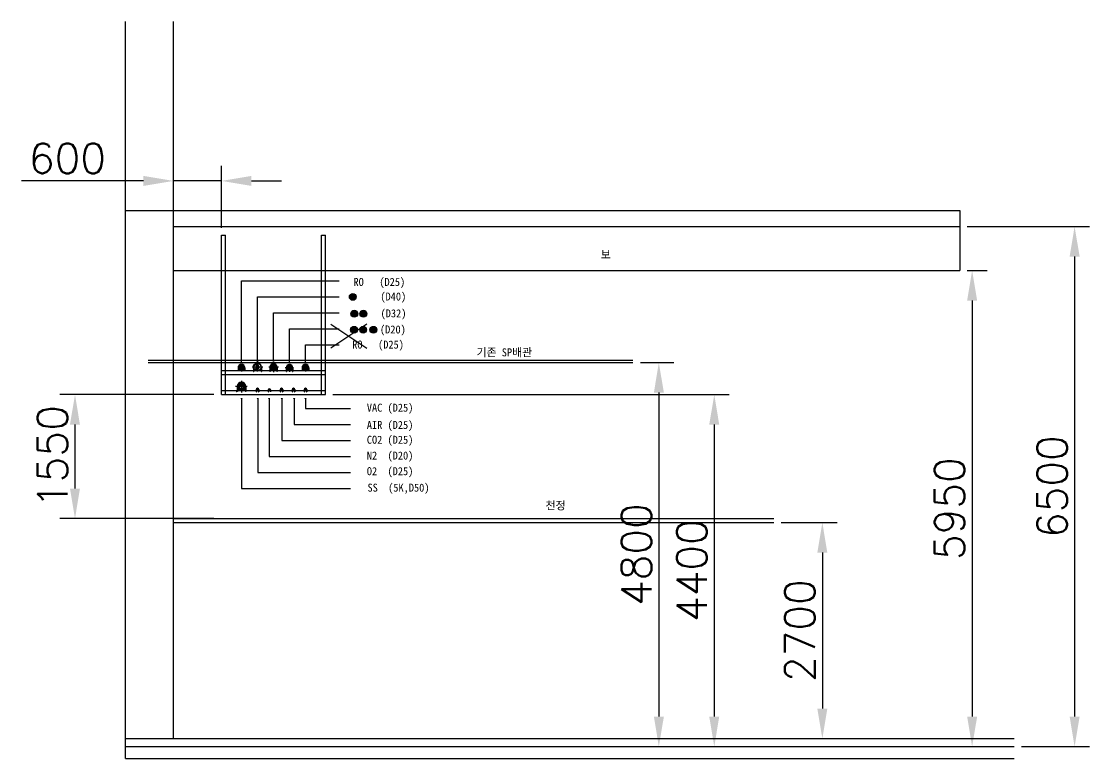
# Model space of a CAD drawing. Header units: millimetres. Extents: x 98929 to 11941380, y 952 to 54154.
# Drawn here: x 204513 to 217866, y 14629 to 23843 of the extents above; entities that cross this region are included whole.
import ezdxf
from ezdxf.enums import TextEntityAlignment as Align

# ---------------------------------------------------------------- set-up
doc = ezdxf.new("R2010")
doc.units = ezdxf.units.MM
doc.layers.add('5TXT', color=7, linetype='Continuous')
doc.layers.add('RD옥탑지붕', color=3, linetype='Continuous')
doc.styles.get("Standard").update_dxf_attribs({"font": 'simple.shx', "bigfont": 'whgtxt.shx'})
doc.styles.add('돋움체', font='')
doc.styles.get('돋움체').set_extended_font_data('DotumChe')
doc.dimstyles.new('ISO-25', dxfattribs={"dimtxt": 2.5, "dimasz": 2.5, "dimexe": 1.25, "dimexo": 0.625, "dimtad": 1, "dimdsep": 46, "dimtxsty": 'Standard', "dimcen": 2.5, "dimadec": 0, "dimazin": 0, "dimtfac": 1, "dimtmove": 0, "dimatfit": 3, "dimfxl": 1, "dimarcsym": 0})

# ---------------------------------------------------------------- blocks, each defined once
blk = doc.blocks.new('*D67')
at = {"layer": 'Defpoints', "color": 0, "linetype": 'Continuous', "lineweight": 35}
for p in [(212157, 19578), (212157, 14779), (212481, 14779)]:
    blk.add_point(p, dxfattribs=at)
at = {"layer": 'RD옥탑지붕', "color": 0, "linetype": 'Continuous', "lineweight": -2}
for p, q in [((212250, 19578), (212669, 19578)), ((212481, 19203), (212481, 15154)), ((212250, 14779), (212669, 14779))]:
    blk.add_line(p, q, dxfattribs=at)
at = {"layer": 'RD옥탑지붕', "color": 0, "linetype": 'Continuous', "lineweight": 35}
for points in [[(212419, 19203), (212544, 19203), (212481, 19578)], [(212419, 15154), (212544, 15154), (212481, 14779)]]:
    blk.add_solid(points, dxfattribs=at)
at = {"layer": 'RD옥탑지붕', "color": 0, "linetype": 'Continuous', "lineweight": -3, "insert": (212200, 17179), "char_height": 375, "attachment_point": 5, "rotation": 90}
blk.add_mtext('4800', dxfattribs=at)
blk = doc.blocks.new('*D68')
at = {"layer": 'Defpoints', "color": 0, "linetype": 'Continuous', "lineweight": 35}
for p in [(208314, 19178), (212889, 14779), (213174, 14779)]:
    blk.add_point(p, dxfattribs=at)
at = {"layer": 'RD옥탑지붕', "color": 0, "linetype": 'Continuous', "lineweight": -2}
for p, q in [((208408, 19178), (213361, 19178)), ((213174, 18803), (213174, 15154)), ((212983, 14779), (213361, 14779))]:
    blk.add_line(p, q, dxfattribs=at)
at = {"layer": 'RD옥탑지붕', "color": 0, "linetype": 'Continuous', "lineweight": 35}
for points in [[(213111, 18803), (213236, 18803), (213174, 19178)], [(213111, 15154), (213236, 15154), (213174, 14779)]]:
    blk.add_solid(points, dxfattribs=at)
at = {"layer": 'RD옥탑지붕', "color": 0, "linetype": 'Continuous', "lineweight": -3, "insert": (212893, 16979), "char_height": 375, "attachment_point": 5, "rotation": 90}
blk.add_mtext('4400', dxfattribs=at)
blk = doc.blocks.new('*D69')
at = {"layer": 'Defpoints', "color": 0, "linetype": 'Continuous', "lineweight": 35}
for p in [(213918, 17579), (213918, 14879), (214525, 14879)]:
    blk.add_point(p, dxfattribs=at)
at = {"layer": 'RD옥탑지붕', "color": 0, "linetype": 'Continuous', "lineweight": -2}
for p, q in [((214011, 17579), (214712, 17579)), ((214525, 17204), (214525, 15254)), ((214011, 14879), (214712, 14879))]:
    blk.add_line(p, q, dxfattribs=at)
at = {"layer": 'RD옥탑지붕', "color": 0, "linetype": 'Continuous', "lineweight": 35}
for points in [[(214462, 17204), (214587, 17204), (214525, 17579)], [(214462, 15254), (214587, 15254), (214525, 14879)]]:
    blk.add_solid(points, dxfattribs=at)
at = {"layer": 'RD옥탑지붕', "color": 0, "linetype": 'Continuous', "lineweight": -3, "insert": (214244, 16229), "char_height": 375, "attachment_point": 5, "rotation": 90}
blk.add_mtext('2700', dxfattribs=at)
blk = doc.blocks.new('*D70')
at = {"layer": 'Defpoints', "color": 0, "linetype": 'Continuous', "lineweight": 35}
for p in [(207014, 19178), (205183, 17629), (207014, 17629)]:
    blk.add_point(p, dxfattribs=at)
at = {"layer": 'RD옥탑지붕', "color": 0, "linetype": 'Continuous', "lineweight": -2}
for p, q in [((206920, 19178), (204995, 19178)), ((205183, 18803), (205183, 18004)), ((206920, 17629), (204995, 17629))]:
    blk.add_line(p, q, dxfattribs=at)
at = {"layer": 'RD옥탑지붕', "color": 0, "linetype": 'Continuous', "lineweight": 35}
for points in [[(205120, 18803), (205245, 18803), (205183, 19178)], [(205120, 18004), (205245, 18004), (205183, 17629)]]:
    blk.add_solid(points, dxfattribs=at)
at = {"layer": 'RD옥탑지붕', "color": 0, "linetype": 'Continuous', "lineweight": -3, "insert": (204902, 18404), "char_height": 375, "attachment_point": 5, "rotation": 90}
blk.add_mtext('1550', dxfattribs=at)
blk = doc.blocks.new('*D71')
at = {"layer": 'Defpoints', "color": 0, "linetype": 'Continuous', "lineweight": 35}
for p in [(206414, 21849), (206414, 21170), (207014, 21170)]:
    blk.add_point(p, dxfattribs=at)
at = {"layer": 'RD옥탑지붕', "color": 0, "linetype": 'Continuous', "lineweight": -2}
for p, q in [((206414, 21263), (206414, 22037)), ((207014, 21263), (207014, 22037)), ((206039, 21849), (204513, 21849)), ((207014, 21849), (206414, 21849)), ((207389, 21849), (207764, 21849))]:
    blk.add_line(p, q, dxfattribs=at)
at = {"layer": 'RD옥탑지붕', "color": 0, "linetype": 'Continuous', "lineweight": 35}
for points in [[(206039, 21912), (206039, 21787), (206414, 21849)], [(207389, 21912), (207389, 21787), (207014, 21849)]]:
    blk.add_solid(points, dxfattribs=at)
at = {"layer": 'RD옥탑지붕', "color": 0, "linetype": 'Continuous', "lineweight": -3, "insert": (205088, 22131), "char_height": 375, "attachment_point": 5}
blk.add_mtext('600', dxfattribs=at)
blk = doc.blocks.new('*D72')
at = {"layer": 'Defpoints', "color": 0, "linetype": 'Continuous', "lineweight": 35}
for p in [(216243, 20729), (216243, 14779), (216397, 14779)]:
    blk.add_point(p, dxfattribs=at)
at = {"layer": 'RD옥탑지붕', "color": 0, "linetype": 'Continuous', "lineweight": -2}
for p, q in [((216337, 20729), (216585, 20729)), ((216397, 20354), (216397, 15154)), ((216337, 14779), (216585, 14779))]:
    blk.add_line(p, q, dxfattribs=at)
at = {"layer": 'RD옥탑지붕', "color": 0, "linetype": 'Continuous', "lineweight": 35}
for points in [[(216335, 20354), (216460, 20354), (216397, 20729)], [(216335, 15154), (216460, 15154), (216397, 14779)]]:
    blk.add_solid(points, dxfattribs=at)
at = {"layer": 'RD옥탑지붕', "color": 0, "linetype": 'Continuous', "lineweight": -3, "insert": (216116, 17754), "char_height": 375, "attachment_point": 5, "rotation": 90}
blk.add_mtext('5950', dxfattribs=at)
blk = doc.blocks.new('*D73')
at = {"layer": 'Defpoints', "color": 0, "linetype": 'Continuous', "lineweight": 35}
for p in [(216243, 21279), (216921, 14779), (217678, 14779)]:
    blk.add_point(p, dxfattribs=at)
at = {"layer": 'RD옥탑지붕', "color": 0, "linetype": 'Continuous', "lineweight": -2}
for p, q in [((216337, 21279), (217866, 21279)), ((217678, 20904), (217678, 15154)), ((217015, 14779), (217866, 14779))]:
    blk.add_line(p, q, dxfattribs=at)
at = {"layer": 'RD옥탑지붕', "color": 0, "linetype": 'Continuous', "lineweight": 35}
for points in [[(217616, 20904), (217741, 20904), (217678, 21279)], [(217616, 15154), (217741, 15154), (217678, 14779)]]:
    blk.add_solid(points, dxfattribs=at)
at = {"layer": 'RD옥탑지붕', "color": 0, "linetype": 'Continuous', "lineweight": -3, "insert": (217397, 18029), "char_height": 375, "attachment_point": 5, "rotation": 90}
blk.add_mtext('6500', dxfattribs=at)

msp = doc.modelspace()

# ---------------------------------------------------------------- hatches: boundary and pattern name
at = {"layer": 'RD옥탑지붕', "linetype": 'Continuous', "lineweight": -3}
h = msp.add_hatch(color=5, dxfattribs=at)
edge = h.paths.add_edge_path()
edge.add_arc((208655.8, 20400.3), 42.8, 0, 360)
h = msp.add_hatch(color=1, dxfattribs=at)
edge = h.paths.add_edge_path()
edge.add_arc((208674.1, 20189.8), 42.8, 0, 360)
h = msp.add_hatch(color=1, dxfattribs=at)
edge = h.paths.add_edge_path()
edge.add_arc((208787.7, 20189.8), 42.8, 0, 360)
h = msp.add_hatch(color=2, dxfattribs=at)
edge = h.paths.add_edge_path()
edge.add_arc((208671.5, 19988.5), 42.8, 0, 360)
h = msp.add_hatch(color=2, dxfattribs=at)
edge = h.paths.add_edge_path()
edge.add_arc((208785.1, 19988.5), 42.8, 0, 360)
h = msp.add_hatch(color=2, dxfattribs=at)
edge = h.paths.add_edge_path()
edge.add_arc((208913, 19988.5), 42.8, 0, 360)
h = msp.add_hatch(color=4, dxfattribs=at)
edge = h.paths.add_edge_path()
edge.add_arc((207264.2, 19515.9), 37.5, 0, 360)
edge = h.paths.add_edge_path(flags=16)
edge.add_arc((207264.2, 19515.9), 12.5, 0, 360)
for points in [[(207266.8, 19578.4), (207263.8, 19568.8), (207260.9, 19578.4)], [(207467.5, 19597.1), (207464.5, 19587.5), (207461.6, 19597.1)], [(207667, 19603.5), (207664, 19593.9), (207661.1, 19603.5)], [(207667.2, 19584.6), (207664.2, 19575), (207661.3, 19584.6)], [(207867.5, 19578.4), (207864.5, 19568.8), (207861.6, 19578.4)], [(207262.6, 19123.9), (207265.6, 19133.5), (207268.5, 19123.9)], [(207463.9, 19123.9), (207466.9, 19133.5), (207469.8, 19123.9)], [(207605.3, 19123.9), (207608.3, 19133.5), (207611.2, 19123.9)], [(207765.6, 19123.9), (207768.6, 19133.5), (207771.5, 19123.9)], [(207919.2, 19123.9), (207922.2, 19133.5), (207925.2, 19123.9)], [(208062, 19123.9), (208065, 19133.5), (208067.9, 19123.9)]]:
    msp.add_hatch(color=1, dxfattribs=at).paths.add_polyline_path(points)
h = msp.add_hatch(color=5, dxfattribs=at)
h.set_gradient(color1=(0, 0, 255), color2=(5, 5, 255), one_color=1, tint=0.51, name='INVSPHERICAL')
edge = h.paths.add_edge_path()
edge.add_arc((207444.2, 19523.4), 45, 0, 360)
edge = h.paths.add_edge_path(flags=16)
edge.add_arc((207444.2, 19523.4), 20, 0, 360)
h = msp.add_hatch(color=1, dxfattribs=at)
edge = h.paths.add_edge_path()
edge.add_arc((207664.2, 19519.4), 41, 0, 360)
edge = h.paths.add_edge_path(flags=16)
edge.add_arc((207664.2, 19519.4), 16, 0, 360)
h = msp.add_hatch(color=2, dxfattribs=at)
edge = h.paths.add_edge_path()
edge.add_arc((207864.2, 19513.4), 35, 0, 360)
edge = h.paths.add_edge_path(flags=16)
edge.add_arc((207864.2, 19513.4), 10, 0, 360)
h = msp.add_hatch(color=4, dxfattribs=at)
edge = h.paths.add_edge_path()
edge.add_arc((208064.3, 19515.9), 37.5, 0, 360)
edge = h.paths.add_edge_path(flags=16)
edge.add_arc((208064.3, 19515.9), 12.5, 0, 360)
h = msp.add_hatch(color=3, dxfattribs=at)
edge = h.paths.add_edge_path()
edge.add_arc((207264.1, 19278.4), 50, 0, 360)
edge = h.paths.add_edge_path(flags=16)
edge.add_arc((207264.1, 19278.4), 25, 0, 360)

# ---------------------------------------------------------------- linework, layer by layer
at = {"layer": '5TXT', "color": 7}
for centre in [(208655.8, 20400.3), (208674.1, 20189.8), (208787.7, 20189.8), (208671.5, 19988.5), (208785.1, 19988.5), (208913, 19988.5)]:
    msp.add_circle(centre, 42.8, dxfattribs=at)
at = {"layer": 'RD옥탑지붕', "color": 7, "linetype": 'Continuous', "lineweight": -3}
for p, q in [((205814.4, 14628.8), (205814.4, 23843.3)), ((206414.4, 14878.8), (206414.4, 23843.3)), ((205814.4, 21478.8), (216243.5, 21478.8)), ((216243.5, 21478.8), (216243.5, 20728.8)), ((206414.4, 21278.8), (216243.5, 21278.8)), ((207014.1, 19178.4), (207014.1, 21169.7)), ((207014.1, 21169.7), (207064.1, 21169.7)), ((207064.1, 19178.4), (207064.1, 21169.7)), ((208264.1, 19178.4), (208264.1, 21169.7)), ((208264.1, 21169.7), (208314.1, 21169.7)), ((208314.1, 19178.4), (208314.1, 21169.7)), ((206414.4, 20728.8), (216243.5, 20728.8)), ((206098.1, 19610.4), (212156.7, 19610.4)), ((206098.1, 19578.4), (212156.7, 19578.4)), ((207310.7, 19515.9), (207216.6, 19515.9)), ((207221.1, 19515), (207221.1, 19470.4)), ((207224.1, 19515), (207224.1, 19470.4)), ((207260.9, 19578.4), (207266.8, 19578.4)), ((207263.8, 19568.8), (207260.9, 19578.4)), ((207266.8, 19578.4), (207263.8, 19568.8)), ((207264.1, 19560.8), (207264.1, 19469.1)), ((207304.1, 19515), (207304.1, 19470.4)), ((207307.1, 19515), (207307.1, 19470.4)), ((207529, 19523.4), (207404.4, 19523.4)), ((207414.7, 19524.5), (207414.7, 19468.4)), ((207417.7, 19524.5), (207417.7, 19468.4)), ((207461.6, 19597.1), (207467.5, 19597.1)), ((207464.5, 19587.5), (207461.6, 19597.1)), ((207464.2, 19465.7), (207464.2, 19580.3)), ((207467.5, 19597.1), (207464.5, 19587.5)), ((207510.7, 19524.5), (207510.7, 19468.2)), ((207513.7, 19524.5), (207513.7, 19468.2)), ((207728.8, 19519.4), (207607.1, 19519.4)), ((207619.8, 19522.5), (207619.8, 19467.9)), ((207621.8, 19522.6), (207621.8, 19467.9)), ((207661.1, 19603.5), (207667, 19603.5)), ((207664, 19593.9), (207661.1, 19603.5)), ((207661.3, 19584.6), (207667.2, 19584.6)), ((207664.2, 19575), (207661.3, 19584.6)), ((207667, 19603.5), (207664, 19593.9)), ((207667.2, 19584.6), (207664.2, 19575)), ((207664.2, 19580.2), (207664.2, 19458.5)), ((207706.7, 19522.6), (207706.7, 19467.9)), ((207708.7, 19522.6), (207708.7, 19467.9)), ((207914.1, 19513.4), (207811.3, 19513.4)), ((207823.4, 19513.4), (207823.4, 19466.4)), ((207826.4, 19513.4), (207826.4, 19466.4)), ((207861.6, 19578.4), (207867.5, 19578.4)), ((207864.5, 19568.8), (207861.6, 19578.4)), ((207864.2, 19564.8), (207864.2, 19461.9)), ((207867.5, 19578.4), (207864.5, 19568.8)), ((207902.1, 19513.4), (207902.1, 19466.4)), ((207905.1, 19513.4), (207905.1, 19466.4)), ((208110.8, 19515.9), (208016.7, 19515.9)), ((208021.2, 19515), (208021.2, 19470.4)), ((208024.2, 19515), (208024.2, 19470.4)), ((208064.2, 19560.8), (208064.2, 19469.1)), ((208104.2, 19515), (208104.2, 19470.4)), ((208107.2, 19515), (208107.2, 19470.4)), ((207014.1, 19478.4), (208314.1, 19478.4)), ((207014.1, 19428.4), (208314.1, 19428.4)), ((207220.5, 19478.4), (207224.9, 19478.4)), ((207220.5, 19478.4), (207220.5, 19476.6)), ((207224.9, 19476.6), (207220.5, 19476.6)), ((207221.1, 19478.4), (207224.1, 19478.4)), ((207221.1, 19476.4), (207224.1, 19476.4)), ((207221.1, 19474.4), (207224.1, 19474.4)), ((207221.1, 19472.4), (207224.1, 19472.4)), ((207221.1, 19470.4), (207224.1, 19470.4)), ((207224.9, 19478.4), (207224.9, 19476.6)), ((207303.5, 19478.4), (207307.9, 19478.4)), ((207303.5, 19478.4), (207303.5, 19476.6)), ((207307.9, 19476.6), (207303.5, 19476.6)), ((207304.1, 19478.4), (207307.1, 19478.4)), ((207304.1, 19478.4), (207307.1, 19478.4)), ((207304.1, 19476.4), (207307.1, 19476.4)), ((207304.1, 19476.4), (207307.1, 19476.4)), ((207304.1, 19474.4), (207307.1, 19474.4)), ((207304.1, 19472.4), (207307.1, 19472.4)), ((207304.1, 19470.4), (207307.1, 19470.4)), ((207307.9, 19478.4), (207307.9, 19476.6)), ((207414.3, 19478.4), (207413.9, 19478)), ((207413.9, 19478), (207413.9, 19476.2)), ((207413.9, 19476.2), (207414.4, 19475.9)), ((207414.3, 19478.4), (207418.3, 19478.4)), ((207418.3, 19475.9), (207414.4, 19475.9)), ((207414.7, 19478.4), (207417.7, 19478.4)), ((207414.7, 19474.4), (207417.7, 19474.4)), ((207414.7, 19472.4), (207417.7, 19472.4)), ((207414.7, 19470.4), (207417.7, 19470.4)), ((207414.7, 19470.4), (207417.7, 19470.4)), ((207414.7, 19468.4), (207417.7, 19468.4)), ((207418.3, 19478.4), (207418.7, 19478)), ((207418.3, 19475.9), (207418.7, 19476.2)), ((207418.7, 19478), (207418.7, 19476.2)), ((207510.3, 19478.4), (207509.9, 19478)), ((207509.9, 19478), (207509.9, 19476.2)), ((207509.9, 19476.2), (207510.4, 19475.9)), ((207510.3, 19478.4), (207514.3, 19478.4)), ((207514.3, 19475.9), (207510.4, 19475.9)), ((207510.7, 19475.6), (207513.7, 19475.6)), ((207510.7, 19474.2), (207513.7, 19474.2)), ((207510.7, 19472.2), (207513.7, 19472.2)), ((207510.7, 19470.2), (207513.7, 19470.2)), ((207510.7, 19468.2), (207513.7, 19468.2)), ((207514.3, 19478.4), (207514.7, 19478)), ((207514.3, 19475.9), (207514.7, 19476.2)), ((207514.7, 19478), (207514.7, 19476.2)), ((207618.7, 19478.4), (207618.3, 19478)), ((207618.3, 19478), (207618.3, 19476.2)), ((207618.3, 19476.2), (207618.8, 19475.9)), ((207622.6, 19475.9), (207618.8, 19475.9)), ((207621.8, 19473.9), (207619.8, 19473.9)), ((207621.8, 19471.9), (207619.8, 19471.9)), ((207621.8, 19469.9), (207619.8, 19469.9)), ((207621.8, 19467.9), (207619.8, 19467.9)), ((207622.6, 19475.9), (207623, 19476.2)), ((207622.7, 19478.4), (207623, 19478)), ((207623, 19478), (207623, 19476.2)), ((207705.7, 19478.4), (207705.3, 19478)), ((207705.3, 19478), (207705.3, 19476.2)), ((207705.3, 19476.2), (207705.8, 19475.9)), ((207709.6, 19475.9), (207705.8, 19475.9)), ((207708.7, 19473.9), (207706.7, 19473.9)), ((207708.7, 19471.9), (207706.7, 19471.9)), ((207708.7, 19469.9), (207706.7, 19469.9)), ((207708.7, 19467.9), (207706.7, 19467.9)), ((207709.6, 19475.9), (207710, 19476.2)), ((207709.7, 19478.4), (207710, 19478)), ((207710, 19478), (207710, 19476.2)), ((207822.9, 19478.4), (207822.9, 19476.6)), ((207827.3, 19476.6), (207822.9, 19476.6)), ((207823.4, 19478.4), (207826.4, 19478.4)), ((207823.4, 19475.4), (207826.4, 19475.4)), ((207823.4, 19472.4), (207826.4, 19472.4)), ((207823.4, 19469.4), (207826.4, 19469.4)), ((207823.4, 19466.4), (207826.4, 19466.4)), ((207827.3, 19478.4), (207827.3, 19476.6)), ((207901.4, 19478.4), (207901.4, 19476.6)), ((207905.8, 19476.6), (207901.4, 19476.6)), ((207902.1, 19478.4), (207905.1, 19478.4)), ((207902.1, 19475.4), (207905.1, 19475.4)), ((207902.1, 19472.4), (207905.1, 19472.4)), ((207902.1, 19469.4), (207905.1, 19469.4)), ((207902.1, 19466.4), (207905.1, 19466.4)), ((207905.8, 19478.4), (207905.8, 19476.6)), ((208020.6, 19478.4), (208025, 19478.4)), ((208020.6, 19478.4), (208020.6, 19476.6)), ((208025, 19476.6), (208020.6, 19476.6)), ((208021.2, 19478.4), (208024.2, 19478.4)), ((208021.2, 19476.4), (208024.2, 19476.4)), ((208021.2, 19474.4), (208024.2, 19474.4)), ((208021.2, 19472.4), (208024.2, 19472.4)), ((208021.2, 19470.4), (208024.2, 19470.4)), ((208025, 19478.4), (208025, 19476.6)), ((208103.6, 19478.4), (208108, 19478.4)), ((208103.6, 19478.4), (208103.6, 19476.6)), ((208108, 19476.6), (208103.6, 19476.6)), ((208104.2, 19478.4), (208107.2, 19478.4)), ((208104.2, 19478.4), (208107.2, 19478.4)), ((208104.2, 19476.4), (208107.2, 19476.4)), ((208104.2, 19476.4), (208107.2, 19476.4)), ((208104.2, 19474.4), (208107.2, 19474.4)), ((208104.2, 19472.4), (208107.2, 19472.4)), ((208104.2, 19470.4), (208107.2, 19470.4)), ((208108, 19478.4), (208108, 19476.6)), ((207333.9, 19278.4), (207188.5, 19278.4)), ((207209.6, 19279.2), (207209.6, 19215.9)), ((207212.6, 19279.2), (207212.6, 19215.9)), ((207264.1, 19351.1), (207264.1, 19205.6)), ((207315.6, 19279.2), (207315.6, 19215.9)), ((207318.6, 19279.2), (207318.6, 19215.9)), ((207445.6, 19240.9), (207481.4, 19240.9)), ((207447.1, 19240.7), (207447.1, 19215.1)), ((207450.1, 19240.7), (207450.1, 19215.1)), ((207464.1, 19223), (207464.1, 19258.8)), ((207478.1, 19240.7), (207478.1, 19215.1)), ((207481.1, 19240.7), (207481.1, 19215.1)), ((207595.6, 19238.4), (207631.4, 19238.4)), ((207599.6, 19237.5), (207599.6, 19215.1)), ((207602.6, 19237.5), (207602.6, 19215.1)), ((207614.1, 19220.5), (207614.1, 19256.3)), ((207625.6, 19237.5), (207625.6, 19215.1)), ((207628.6, 19237.5), (207628.6, 19215.1)), ((207745.6, 19240.9), (207781.4, 19240.9)), ((207747.1, 19240.7), (207747.1, 19215.1)), ((207750.1, 19240.7), (207750.1, 19215.1)), ((207764.1, 19223), (207764.1, 19258.8)), ((207778.1, 19240.7), (207778.1, 19215.1)), ((207781.1, 19240.7), (207781.1, 19215.1)), ((207895.6, 19240.9), (207931.4, 19240.9)), ((207897.1, 19240.7), (207897.1, 19215.1)), ((207900.1, 19240.7), (207900.1, 19215.1)), ((207914.1, 19223), (207914.1, 19258.8)), ((207928.1, 19240.7), (207928.1, 19215.1)), ((207931.1, 19240.7), (207931.1, 19215.1)), ((208045.6, 19240.9), (208081.4, 19240.9)), ((208047.1, 19240.7), (208047.1, 19215.1)), ((208050.1, 19240.7), (208050.1, 19215.1)), ((208064.1, 19223), (208064.1, 19258.8)), ((208078.1, 19240.7), (208078.1, 19215.1)), ((208081.1, 19240.7), (208081.1, 19215.1)), ((207014.1, 19228.4), (208314.1, 19228.4)), ((207014.1, 19178.4), (208314.1, 19178.4)), ((207202, 19216.6), (207201.7, 19216.2)), ((207201.7, 19216.2), (207201.7, 19214.4)), ((207201.7, 19214.4), (207202.1, 19214.1)), ((207202, 19216.6), (207206, 19216.6)), ((207206, 19214.1), (207202.1, 19214.1)), ((207206, 19216.6), (207206.4, 19216.2)), ((207206, 19214.1), (207206.4, 19214.5)), ((207206.4, 19216.2), (207206.4, 19214.5)), ((207209.1, 19228.4), (207208.8, 19228)), ((207208.8, 19228), (207208.8, 19226.2)), ((207208.8, 19226.2), (207209.2, 19225.9)), ((207209.1, 19228.4), (207213.2, 19228.4)), ((207213.1, 19225.9), (207209.2, 19225.9)), ((207212.6, 19223.9), (207209.6, 19223.9)), ((207212.6, 19221.9), (207209.6, 19221.9)), ((207212.6, 19219.9), (207209.6, 19219.9)), ((207212.6, 19217.9), (207209.6, 19217.9)), ((207212.6, 19215.9), (207209.6, 19215.9)), ((207213.1, 19225.9), (207213.5, 19226.2)), ((207213.2, 19228.4), (207213.5, 19228)), ((207213.5, 19228), (207213.5, 19226.2)), ((207262.6, 19123.9), (207265.6, 19133.5)), ((207268.5, 19123.9), (207262.6, 19123.9)), ((207265.6, 19133.5), (207268.5, 19123.9)), ((207315.1, 19228.4), (207314.8, 19228)), ((207314.8, 19228), (207314.8, 19226.2)), ((207314.8, 19226.2), (207315.2, 19225.9)), ((207319.1, 19225.9), (207315.2, 19225.9)), ((207318.6, 19223.9), (207315.6, 19223.9)), ((207318.6, 19221.9), (207315.6, 19221.9)), ((207318.6, 19219.9), (207315.6, 19219.9)), ((207318.6, 19217.9), (207315.6, 19217.9)), ((207318.6, 19215.9), (207315.6, 19215.9)), ((207319.1, 19225.9), (207319.5, 19226.2)), ((207319.2, 19228.4), (207319.5, 19228)), ((207319.5, 19228), (207319.5, 19226.2)), ((207446.6, 19228.4), (207446.3, 19228)), ((207446.3, 19228), (207446.3, 19226.2)), ((207446.3, 19226.2), (207446.7, 19225.9)), ((207450.6, 19225.9), (207446.7, 19225.9)), ((207447.1, 19225.1), (207450.1, 19225.1)), ((207447.1, 19223.1), (207450.1, 19223.1)), ((207447.1, 19221.1), (207450.1, 19221.1)), ((207447.1, 19219.1), (207450.1, 19219.1)), ((207447.1, 19217.1), (207450.1, 19217.1)), ((207447.1, 19215.1), (207450.1, 19215.1)), ((207450.6, 19225.9), (207451, 19226.2)), ((207450.7, 19228.4), (207451, 19228)), ((207451, 19228), (207451, 19226.2)), ((207463.9, 19123.9), (207466.9, 19133.5)), ((207469.8, 19123.9), (207463.9, 19123.9)), ((207466.9, 19133.5), (207469.8, 19123.9)), ((207477.6, 19228.4), (207477.3, 19228)), ((207477.3, 19228), (207477.3, 19226.2)), ((207477.3, 19226.2), (207477.7, 19225.9)), ((207481.6, 19225.9), (207477.7, 19225.9)), ((207478.1, 19225.1), (207481.1, 19225.1)), ((207478.1, 19223.1), (207481.1, 19223.1)), ((207478.1, 19221.1), (207481.1, 19221.1)), ((207478.1, 19219.1), (207481.1, 19219.1)), ((207478.1, 19217.1), (207481.1, 19217.1)), ((207478.1, 19215.1), (207481.1, 19215.1)), ((207481.6, 19225.9), (207482, 19226.2)), ((207481.7, 19228.4), (207482, 19228)), ((207482, 19228), (207482, 19226.2)), ((207599.1, 19228.4), (207598.8, 19228)), ((207598.8, 19228), (207598.8, 19226.2)), ((207598.8, 19226.2), (207599.2, 19225.9)), ((207603.1, 19225.9), (207599.2, 19225.9)), ((207599.6, 19225.1), (207602.6, 19225.1)), ((207599.6, 19223.1), (207602.6, 19223.1)), ((207599.6, 19221.1), (207602.6, 19221.1)), ((207599.6, 19219.1), (207602.6, 19219.1)), ((207599.6, 19217.1), (207602.6, 19217.1)), ((207599.6, 19215.1), (207602.6, 19215.1)), ((207603.1, 19225.9), (207603.5, 19226.2)), ((207603.2, 19228.4), (207603.5, 19228)), ((207603.5, 19228), (207603.5, 19226.2)), ((207605.3, 19123.9), (207608.3, 19133.5)), ((207611.2, 19123.9), (207605.3, 19123.9)), ((207608.3, 19133.5), (207611.2, 19123.9)), ((207625.1, 19228.4), (207624.8, 19228)), ((207624.8, 19228), (207624.8, 19226.2)), ((207624.8, 19226.2), (207625.2, 19225.9)), ((207629.1, 19225.9), (207625.2, 19225.9)), ((207625.6, 19225.1), (207628.6, 19225.1)), ((207625.6, 19223.1), (207628.6, 19223.1)), ((207625.6, 19221.1), (207628.6, 19221.1)), ((207625.6, 19219.1), (207628.6, 19219.1)), ((207625.6, 19217.1), (207628.6, 19217.1)), ((207625.6, 19215.1), (207628.6, 19215.1)), ((207629.1, 19225.9), (207629.5, 19226.2)), ((207629.2, 19228.4), (207629.5, 19228)), ((207629.5, 19228), (207629.5, 19226.2)), ((207746.6, 19228.4), (207746.3, 19228)), ((207746.3, 19228), (207746.3, 19226.2)), ((207746.3, 19226.2), (207746.7, 19225.9)), ((207750.6, 19225.9), (207746.7, 19225.9)), ((207747.1, 19225.1), (207750.1, 19225.1)), ((207747.1, 19223.1), (207750.1, 19223.1)), ((207747.1, 19221.1), (207750.1, 19221.1)), ((207747.1, 19219.1), (207750.1, 19219.1)), ((207747.1, 19217.1), (207750.1, 19217.1)), ((207747.1, 19215.1), (207750.1, 19215.1)), ((207750.6, 19225.9), (207751, 19226.2)), ((207750.7, 19228.4), (207751, 19228)), ((207751, 19228), (207751, 19226.2)), ((207765.6, 19123.9), (207768.6, 19133.5)), ((207771.5, 19123.9), (207765.6, 19123.9)), ((207768.6, 19133.5), (207771.5, 19123.9)), ((207777.6, 19228.4), (207777.3, 19228)), ((207777.3, 19228), (207777.3, 19226.2)), ((207777.3, 19226.2), (207777.7, 19225.9)), ((207781.6, 19225.9), (207777.7, 19225.9)), ((207778.1, 19225.1), (207781.1, 19225.1)), ((207778.1, 19223.1), (207781.1, 19223.1)), ((207778.1, 19221.1), (207781.1, 19221.1)), ((207778.1, 19219.1), (207781.1, 19219.1)), ((207778.1, 19217.1), (207781.1, 19217.1)), ((207778.1, 19215.1), (207781.1, 19215.1)), ((207781.6, 19225.9), (207782, 19226.2)), ((207781.7, 19228.4), (207782, 19228)), ((207782, 19228), (207782, 19226.2)), ((207896.6, 19228.4), (207896.3, 19228)), ((207896.3, 19228), (207896.3, 19226.2)), ((207896.3, 19226.2), (207896.7, 19225.9)), ((207900.6, 19225.9), (207896.7, 19225.9)), ((207897.1, 19225.1), (207900.1, 19225.1)), ((207897.1, 19223.1), (207900.1, 19223.1)), ((207897.1, 19221.1), (207900.1, 19221.1)), ((207897.1, 19219.1), (207900.1, 19219.1)), ((207897.1, 19217.1), (207900.1, 19217.1)), ((207897.1, 19215.1), (207900.1, 19215.1)), ((207900.6, 19225.9), (207901, 19226.2)), ((207900.7, 19228.4), (207901, 19228)), ((207901, 19228), (207901, 19226.2)), ((207919.2, 19123.9), (207922.2, 19133.5)), ((207925.2, 19123.9), (207919.2, 19123.9)), ((207922.2, 19133.5), (207925.2, 19123.9)), ((207927.6, 19228.4), (207927.3, 19228)), ((207927.3, 19228), (207927.3, 19226.2)), ((207927.3, 19226.2), (207927.7, 19225.9)), ((207931.6, 19225.9), (207927.7, 19225.9)), ((207928.1, 19225.1), (207931.1, 19225.1)), ((207928.1, 19223.1), (207931.1, 19223.1)), ((207928.1, 19221.1), (207931.1, 19221.1)), ((207928.1, 19219.1), (207931.1, 19219.1)), ((207928.1, 19217.1), (207931.1, 19217.1)), ((207928.1, 19215.1), (207931.1, 19215.1)), ((207931.6, 19225.9), (207932, 19226.2)), ((207931.7, 19228.4), (207932, 19228)), ((207932, 19228), (207932, 19226.2)), ((208046.6, 19228.4), (208046.3, 19228)), ((208046.3, 19228), (208046.3, 19226.2)), ((208046.3, 19226.2), (208046.7, 19225.9)), ((208050.6, 19225.9), (208046.7, 19225.9)), ((208047.1, 19225.1), (208050.1, 19225.1)), ((208047.1, 19223.1), (208050.1, 19223.1)), ((208047.1, 19221.1), (208050.1, 19221.1)), ((208047.1, 19219.1), (208050.1, 19219.1)), ((208047.1, 19217.1), (208050.1, 19217.1)), ((208047.1, 19215.1), (208050.1, 19215.1)), ((208050.6, 19225.9), (208051, 19226.2)), ((208050.7, 19228.4), (208051, 19228)), ((208051, 19228), (208051, 19226.2)), ((208062, 19123.9), (208065, 19133.5)), ((208067.9, 19123.9), (208062, 19123.9)), ((208065, 19133.5), (208067.9, 19123.9)), ((208077.6, 19228.4), (208077.3, 19228)), ((208077.3, 19228), (208077.3, 19226.2)), ((208077.3, 19226.2), (208077.7, 19225.9)), ((208081.6, 19225.9), (208077.7, 19225.9)), ((208078.1, 19225.1), (208081.1, 19225.1)), ((208078.1, 19223.1), (208081.1, 19223.1)), ((208078.1, 19221.1), (208081.1, 19221.1)), ((208078.1, 19219.1), (208081.1, 19219.1)), ((208078.1, 19217.1), (208081.1, 19217.1)), ((208078.1, 19215.1), (208081.1, 19215.1)), ((208081.6, 19225.9), (208082, 19226.2)), ((208081.7, 19228.4), (208082, 19228)), ((208082, 19228), (208082, 19226.2)), ((206414.4, 17628.8), (213917.6, 17628.8)), ((206414.4, 17578.8), (213917.6, 17578.8)), ((205814.4, 14878.8), (216921.2, 14878.8)), ((205814.4, 14778.8), (216921.2, 14778.8)), ((205814.4, 14628.8), (216921.2, 14628.8))]:
    msp.add_line(p, q, dxfattribs=at)
at = {"layer": 'RD옥탑지붕', "color": 1, "linetype": 'Continuous', "lineweight": -3}
for p, q in [((207263.8, 19578.4), (207263.8, 20598.5)), ((207263.8, 20598.5), (208484.8, 20598.5)), ((207464.6, 19597.1), (207464.6, 20398.5)), ((207464.6, 20398.5), (208484.8, 20398.5)), ((207664, 19635.9), (207664, 20198.5)), ((207664, 20198.5), (208484.8, 20198.5)), ((207864.2, 19617), (207864.2, 19998.5)), ((207864.2, 19998.5), (208484.8, 19998.5)), ((208064.5, 19578.4), (208064.5, 19798.5)), ((208064.5, 19798.5), (208484.8, 19798.5)), ((207664, 19603.5), (207664, 19635.9)), ((207864.2, 19584.6), (207864.2, 19617)), ((207265.5, 19123.9), (207265.5, 18005.4)), ((207466.9, 19123.9), (207466.9, 18205.4)), ((207608.3, 19123.9), (207608.3, 18405.4)), ((207768.5, 19123.9), (207768.5, 18605.4)), ((207922.2, 19123.9), (207922.2, 18805.4)), ((208064.9, 19123.9), (208064.9, 19005.4)), ((208064.9, 19005.4), (208626.4, 19005.4)), ((207922.2, 18805.4), (208626.4, 18805.4)), ((207768.5, 18605.4), (208626.4, 18605.4)), ((207608.3, 18405.4), (208626.4, 18405.4)), ((207466.9, 18205.4), (208626.4, 18205.4)), ((207265.5, 18005.4), (208626.4, 18005.4))]:
    msp.add_line(p, q, dxfattribs=at)
at = {"layer": 'RD옥탑지붕', "linetype": 'Continuous', "lineweight": -3}
for p, q in [((208831.4, 20060.3), (208381.4, 19760.3)), ((208381.4, 20060.3), (208831.4, 19760.3))]:
    msp.add_line(p, q, dxfattribs=at)
at = {"layer": 'RD옥탑지붕', "color": 7, "linetype": 'Continuous', "lineweight": -3}
for centre, radius in [((207264.2, 19515.9), 37.5), ((207264.2, 19515.9), 12.5), ((207464.2, 19523.4), 45), ((207464.2, 19523.4), 20), ((207664.2, 19519.4), 41), ((207664.2, 19519.4), 16), ((207864.2, 19513.4), 35), ((207864.2, 19513.4), 10), ((208064.3, 19515.9), 37.5), ((208064.3, 19515.9), 12.5), ((207264.1, 19278.4), 50), ((207264.1, 19278.4), 25), ((207464.1, 19240.9), 12.5), ((207614.1, 19238.4), 10), ((207764.1, 19240.9), 12.5), ((207914.1, 19240.9), 12.5), ((208064.1, 19240.9), 12.5)]:
    msp.add_circle(centre, radius, dxfattribs=at)
for centre, radius, start, end in [((207264.1, 19515), 43, 0.00002, 180.00002), ((207264.1, 19515), 40, 0.00002, 180.00002), ((207464.2, 19524.5), 49.5, 0.00002, 180.00002), ((207464.2, 19524.5), 46.5, 0.00002, 180.00002), ((207664.2, 19521.3), 44.5, 1.57581, 178.45585), ((207664.2, 19521.3), 42.5, 1.64924, 178.38242), ((207864.3, 19512.6), 40.8, 1.10952, 178.89053), ((207864.3, 19512.6), 37.8, 1.22583, 178.77421), ((208064.2, 19515), 43, 0.00002, 180.00002), ((208064.2, 19515), 40, 0.00002, 180.00002), ((207264.1, 19279.2), 54.5, 0.00002, 180.00002), ((207264.1, 19279.2), 51.5, 0.00002, 180.00002), ((207464.1, 19240.7), 17, 0.00002, 180.00002), ((207464.1, 19240.7), 14, 0.00002, 180.00002), ((207614.1, 19237.5), 14.5, 0.00002, 180.00002), ((207614.1, 19237.5), 11.5, 0.00002, 180.00002), ((207764.1, 19240.7), 17, 0.00002, 180.00002), ((207764.1, 19240.7), 14, 0.00002, 180.00002), ((207914.1, 19240.7), 17, 0.00002, 180.00002), ((207914.1, 19240.7), 14, 0.00002, 180.00002), ((208064.1, 19240.7), 17, 0.00002, 180.00002), ((208064.1, 19240.7), 14, 0.00002, 180.00002)]:
    msp.add_arc(centre, radius, start, end, dxfattribs=at)

# ---------------------------------------------------------------- texts
at = {"layer": '5TXT', "color": 7, "style": '돋움체'}
for s, p in [('보', (211817.2, 20928.4)), ('RO   (D25)', (208987.1, 20586.5)), ('(D40)', (209161.7, 20404.6)), ('(D32)', (209164.4, 20194.1)), ('(D20)', (209156.7, 19992.8)), ('RO   (D25)', (208971.3, 19803.9)), ('기존 SP배관', (210550.1, 19706.3)), ('VAC (D25)', (209121.6, 19015.3)), ('AIR (D25)', (209121.6, 18799.1)), ('CO2 (D25)', (209121.6, 18614.6)), ('N2  (D20)', (209121.6, 18416.8)), ('O2  (D25)', (209121.6, 18221.5)), ('SS  (5K,D50)', (209226.6, 18015.5)), ('천정', (211190, 17792.4))]:
    msp.add_text(s, height=100, dxfattribs=at).set_placement(p, align=Align.MIDDLE_CENTER)

# ---------------------------------------------------------------- dimensions: what is measured, and where the dimension line sits
at = {"layer": 'RD옥탑지붕', "color": 7, "linetype": 'Continuous', "lineweight": -3}
dim = msp.add_linear_dim(base=(206414.4, 21849.4), p1=(207014.1, 21169.7), p2=(206414.4, 21169.7), dimstyle='ISO-25', override={"dimscale": 150, "dimdec": 0}, dxfattribs=at)
dim.commit()
dim.dimension.update_dxf_attribs({"geometry": '*D71', "text_midpoint": (205088.5, 22130.7)})
at = {"layer": 'RD옥탑지붕', "color": 1, "linetype": 'Continuous', "lineweight": -3}
for base, p1, p2, picture, middle in [((217678.5, 14778.8), (216243.5, 21278.8), (216921.2, 14778.8), '*D73', (217397.2, 18028.8)), ((216397.1, 14778.8), (216243.5, 20728.8), (216243.5, 14778.8), '*D72', (216115.9, 17753.8)), ((212481.1, 14778.8), (212156.7, 19578.4), (212156.7, 14778.8), '*D67', (212199.8, 17178.6)), ((205182.9, 17628.8), (207014.1, 19178.4), (207014.1, 17628.8), '*D70', (204901.6, 18403.6)), ((213173.9, 14778.8), (208314.1, 19178.4), (212888.8, 14778.8), '*D68', (212892.7, 16978.6)), ((214525, 14878.8), (213917.6, 17578.8), (213917.6, 14878.8), '*D69', (214243.7, 16228.8))]:
    dim = msp.add_linear_dim(base=base, p1=p1, p2=p2, angle=90, dimstyle='ISO-25', override={"dimscale": 150, "dimdec": 0}, dxfattribs=at)
    dim.commit()
    dim.dimension.update_dxf_attribs({"geometry": picture, "text_midpoint": middle})

doc.saveas('drawing.dxf')
